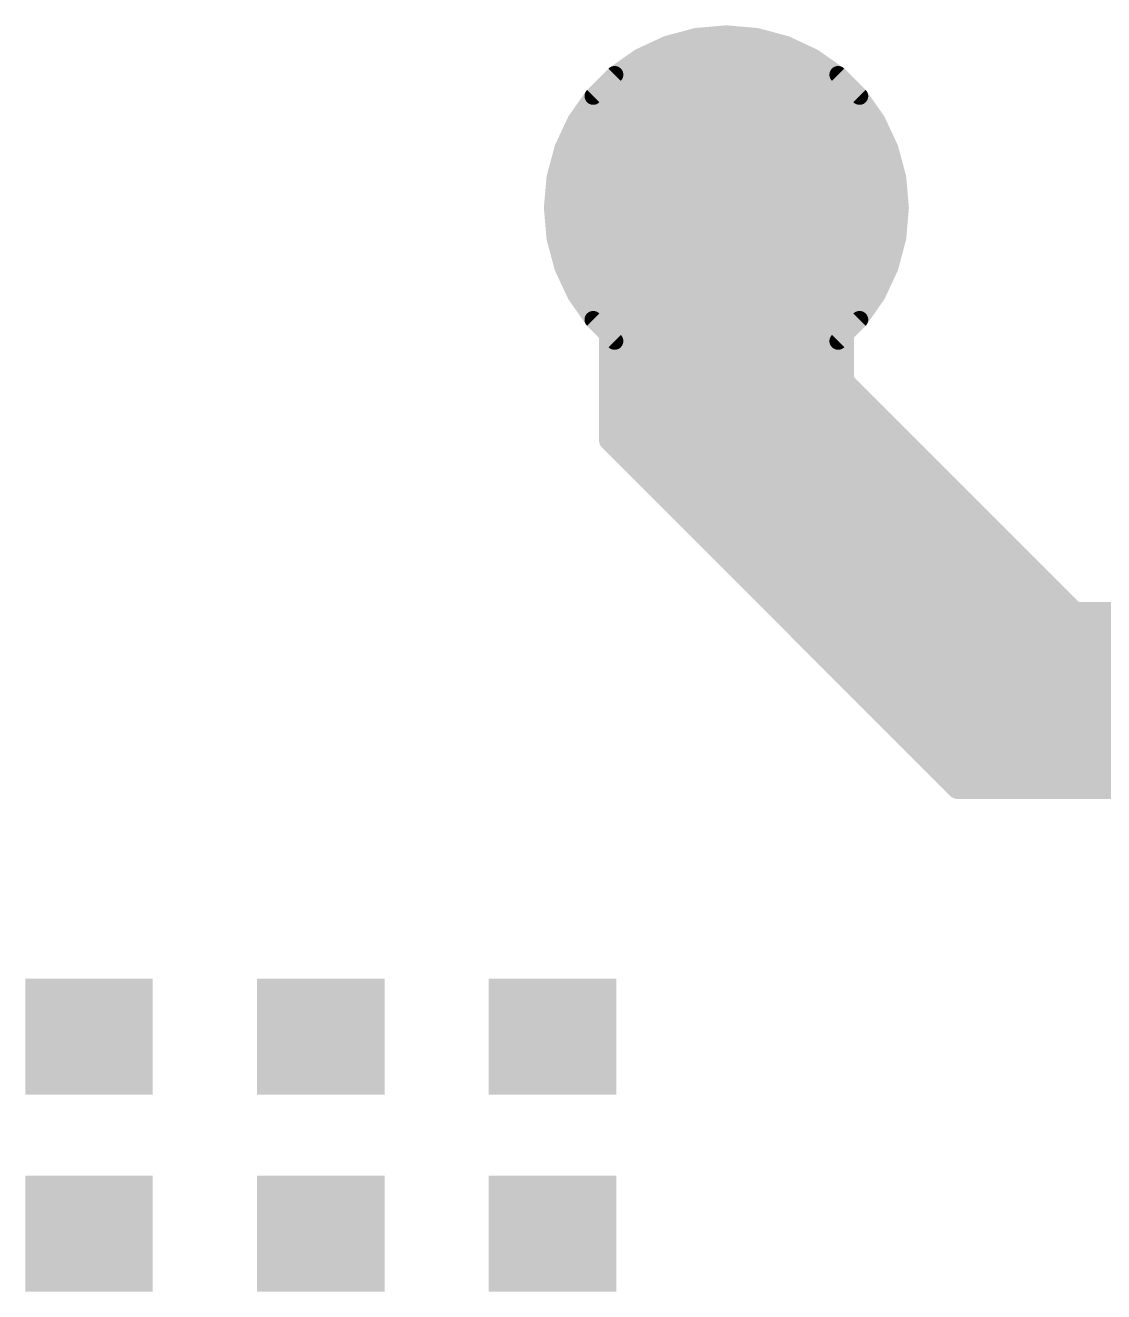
# Model space of a CAD drawing. Extents: x -25.1 to 38.2, y -27.2 to 27.2.
# Drawn here: x -25.05 to -15.74, y 7.15 to 18.08 of the extents above; entities that cross this region are included whole.
import ezdxf

# ---------------------------------------------------------------- set-up
doc = ezdxf.new("R2010")
doc.units = 0
doc.layers.add('29', color=253, linetype='CONTINUOUS')
doc.layers.add('30', color=253, linetype='CONTINUOUS')

# ---------------------------------------------------------------- blocks, each defined once
blk = doc.blocks.new('RECT')
blk.add_solid([(-0.5, -0.5), (0.5, -0.5), (-0.5, 0.5), (0.5, 0.5)])

msp = doc.modelspace()

# ---------------------------------------------------------------- linework, layer by layer
at = {"layer": '29'}
for points, const_width in [([(-19.513, 17.9095), (-19.2605, 17.9772)], 0.15), ([(-19.2605, 17.9772), (-19, 18)], 0.15), ([(-19, 18), (-18.7395, 17.9772)], 0.15), ([(-18.7395, 17.9772), (-18.487, 17.9095)], 0.15), ([(-19.75, 17.799), (-19.513, 17.9095)], 0.15), ([(-19.6407, 17.85), (-18.3593, 17.85)], 0.15), ([(-18.487, 17.9095), (-18.25, 17.799)], 0.15), ([(-19.9642, 17.6491), (-19.75, 17.799)], 0.15), ([(-18.25, 17.799), (-18.0358, 17.6491)], 0.15), ([(-20.1491, 17.4642), (-19.9642, 17.6491)], 0.15), ([(-19.8914, 17.7), (-18.1086, 17.7)], 0.15), ([(-18.0358, 17.6491), (-17.8509, 17.4642)], 0.15), ([(-20.0632, 17.55), (-17.9368, 17.55)], 0.15), ([(-19, 17.5), (-19.1736, 17.4848)], 0.2), ([(-18.8264, 17.4848), (-19, 17.5)], 0.2), ([(-20.299, 17.25), (-20.1491, 17.4642)], 0.15), ([(-19.342, 17.4397), (-19.5, 17.366)], 0.2), ([(-19.4271, 17.4), (-18.5729, 17.4)], 0.2), ([(-19.1736, 17.4848), (-19.342, 17.4397)], 0.2), ([(-18.658, 17.4397), (-18.8264, 17.4848)], 0.2), ([(-18.5, 17.366), (-18.658, 17.4397)], 0.2), ([(-17.8509, 17.4642), (-17.701, 17.25)], 0.15), ([(-20.194, 17.4), (-17.806, 17.4)], 0.15), ([(-19.5, 17.366), (-19.6428, 17.266)], 0.2), ([(-18.3572, 17.266), (-18.5, 17.366)], 0.2), ([(-20.4095, 17.013), (-20.299, 17.25)], 0.15), ([(-20.299, 17.25), (-17.701, 17.25)], 0.15), ([(-19.6428, 17.266), (-19.766, 17.1428)], 0.2), ([(-19.7088, 17.2), (-18.2912, 17.2)], 0.2), ([(-18.234, 17.1428), (-18.3572, 17.266)], 0.2), ([(-17.701, 17.25), (-17.5905, 17.013)], 0.15), ([(-20.369, 17.1), (-17.631, 17.1)], 0.15), ([(-19.766, 17.1428), (-19.866, 17)], 0.2), ([(-18.134, 17), (-18.234, 17.1428)], 0.2), ([(-20.4772, 16.7605), (-20.4095, 17.013)], 0.15), ([(-19.866, 17), (-19.9397, 16.842)], 0.2), ([(-19.866, 17), (-18.134, 17)], 0.2), ([(-18.0603, 16.842), (-18.134, 17)], 0.2), ([(-17.5905, 17.013), (-17.5228, 16.7605)], 0.15), ([(-20.4264, 16.95), (-17.5736, 16.95)], 0.15), ([(-19.9397, 16.842), (-19.9848, 16.6736)], 0.2), ([(-18.0152, 16.6736), (-18.0603, 16.842)], 0.2), ([(-20.5, 16.5), (-20.4772, 16.7605)], 0.15), ([(-20.4666, 16.8), (-17.5334, 16.8)], 0.15), ([(-19.951, 16.8), (-18.049, 16.8)], 0.2), ([(-17.5228, 16.7605), (-17.5, 16.5)], 0.15), ([(-20.4869, 16.65), (-17.5131, 16.65)], 0.15), ([(-19.9848, 16.6736), (-20, 16.5)], 0.2), ([(-18, 16.5), (-18.0152, 16.6736)], 0.2), ([(-19.9913, 16.6), (-18.0087, 16.6)], 0.2), ([(-20.4772, 16.2395), (-20.5, 16.5)], 0.15), ([(-20.5, 16.5), (-17.5, 16.5)], 0.15), ([(-20, 16.5), (-20, 14.5)], 0.2), ([(-20, 16.4), (-18, 16.4)], 0.2), ([(-18, 15), (-18, 16.5)], 0.2), ([(-17.5, 16.5), (-17.5228, 16.2395)], 0.15), ([(-20.4869, 16.35), (-17.5131, 16.35)], 0.15), ([(-20.4095, 15.987), (-20.4772, 16.2395)], 0.15), ([(-20, 16.2), (-18, 16.2)], 0.2), ([(-17.5228, 16.2395), (-17.5905, 15.987)], 0.15), ([(-20.4666, 16.2), (-17.5334, 16.2)], 0.15), ([(-20.4264, 16.05), (-17.5736, 16.05)], 0.15), ([(-20.299, 15.75), (-20.4095, 15.987)], 0.15), ([(-20, 16), (-18, 16)], 0.2), ([(-17.5905, 15.987), (-17.701, 15.75)], 0.15), ([(-20.369, 15.9), (-17.631, 15.9)], 0.15), ([(-20, 15.8), (-18, 15.8)], 0.2), ([(-20.1491, 15.5358), (-20.299, 15.75)], 0.15), ([(-20.299, 15.75), (-17.701, 15.75)], 0.15), ([(-17.701, 15.75), (-17.8509, 15.5358)], 0.15), ([(-20.194, 15.6), (-17.806, 15.6)], 0.15), ([(-20, 15.6), (-18, 15.6)], 0.2), ([(-19.9642, 15.3509), (-20.1491, 15.5358)], 0.15), ([(-20.0632, 15.45), (-17.9368, 15.45)], 0.15), ([(-17.8509, 15.5358), (-18.0358, 15.3509)], 0.15), ([(-20, 15.4), (-18, 15.4)], 0.2), ([(-19.75, 15.201), (-19.9642, 15.3509)], 0.15), ([(-18.0358, 15.3509), (-18.25, 15.201)], 0.15), ([(-20, 15.2), (-18, 15.2)], 0.2), ([(-19.8914, 15.3), (-18.1086, 15.3)], 0.15), ([(-19.513, 15.0905), (-19.75, 15.201)], 0.15), ([(-19.6407, 15.15), (-18.3593, 15.15)], 0.15), ([(-18.25, 15.201), (-18.487, 15.0905)], 0.15), ([(-20, 15), (-18, 15)], 0.2), ([(-19.2605, 15.0228), (-19.513, 15.0905)], 0.15), ([(-19, 15), (-19.2605, 15.0228)], 0.15), ([(-18.7395, 15.0228), (-19, 15)], 0.15), ([(-18.487, 15.0905), (-18.7395, 15.0228)], 0.15), ([(-16, 13), (-18, 15)], 0.2), ([(-20, 14.8), (-17.8, 14.8)], 0.2), ([(-20, 14.6), (-17.6, 14.6)], 0.2), ([(-20, 14.5), (-17, 11.5)], 0.2), ([(-19.9, 14.4), (-17.4, 14.4)], 0.2), ([(-19.7, 14.2), (-17.2, 14.2)], 0.2), ([(-19.5, 14), (-17, 14)], 0.2), ([(-19.3, 13.8), (-16.8, 13.8)], 0.2), ([(-19.1, 13.6), (-16.6, 13.6)], 0.2), ([(-18.9, 13.4), (-16.4, 13.4)], 0.2), ([(-18.7, 13.2), (-16.2, 13.2)], 0.2), ([(-18.5, 13), (-16, 13)], 0.2), ([(-4, 13), (-16, 13)], 0.2), ([(-18.3, 12.8), (-4, 12.8)], 0.2), ([(-18.1, 12.6), (-4, 12.6)], 0.2), ([(-17.9, 12.4), (-4, 12.4)], 0.2), ([(-17.7, 12.2), (-4, 12.2)], 0.2), ([(-17.5, 12), (-4, 12)], 0.2), ([(-17.3, 11.8), (-4, 11.8)], 0.2), ([(-17.1, 11.6), (-4, 11.6)], 0.2), ([(-17, 11.5), (-4, 11.5)], 0.2)]:
    msp.add_lwpolyline(points, dxfattribs=dict(at, const_width=const_width))
for points, const_width in [([(-19.2637, 18.0146, 1), (-19.2572, 17.9399)], 0.075), ([(-19.2508, 17.941, 1), (-19.2702, 18.0134)], 0.075), ([(-18.9967, 18.0374, 1), (-19.0033, 17.9626)], 0.075), ([(-18.9967, 17.9626, 1), (-19.0033, 18.0374)], 0.075), ([(-18.7298, 18.0134, 1), (-18.7492, 17.941)], 0.075), ([(-18.7428, 17.9399, 1), (-18.7363, 18.0146)], 0.075), ([(-19.6407, 17.8875, 1), (-19.6407, 17.8125)], 0.075), ([(-19.5227, 17.9458, 1), (-19.5033, 17.8733)], 0.075), ([(-19.4972, 17.8756, 1), (-19.5289, 17.9435)], 0.075), ([(-18.4711, 17.9435, 1), (-18.5028, 17.8756)], 0.075), ([(-18.4967, 17.8733, 1), (-18.4773, 17.9458)], 0.075), ([(-18.3593, 17.8125, 1), (-18.3593, 17.8875)], 0.075), ([(-19.7658, 17.833, 1), (-19.7342, 17.7651)], 0.075), ([(-19.7285, 17.7683, 1), (-19.7715, 17.8298)], 0.075), ([(-18.2285, 17.8298, 1), (-18.2715, 17.7683)], 0.075), ([(-18.2658, 17.7651, 1), (-18.2342, 17.833)], 0.075), ([(-19.9857, 17.6798, 1), (-19.9427, 17.6183)], 0.075), ([(-19.9377, 17.6225, 1), (-19.9907, 17.6756)], 0.075), ([(-19.8914, 17.7375, 1), (-19.8914, 17.6625)], 0.075), ([(-18.1086, 17.6625, 1), (-18.1086, 17.7375)], 0.075), ([(-18.0093, 17.6756, 1), (-18.0623, 17.6225)], 0.075), ([(-18.0573, 17.6183, 1), (-18.0143, 17.6798)], 0.075), ([(-20.0632, 17.5875, 1), (-20.0632, 17.5125)], 0.075), ([(-18.9956, 17.5498, 1), (-19.0044, 17.4502)], 0.1), ([(-18.9956, 17.4502, 1), (-19.0044, 17.5498)], 0.1), ([(-17.9368, 17.5125, 1), (-17.9368, 17.5875)], 0.075), ([(-20.1756, 17.4907, 1), (-20.1225, 17.4377)], 0.075), ([(-20.1183, 17.4427, 1), (-20.1798, 17.4857)], 0.075), ([(-19.4271, 17.45, 1), (-19.4271, 17.35)], 0.1), ([(-19.355, 17.488, 1), (-19.3291, 17.3914)], 0.1), ([(-19.3209, 17.3944, 1), (-19.3631, 17.485)], 0.1), ([(-19.178, 17.5346, 1), (-19.1693, 17.435)], 0.1), ([(-19.1607, 17.4365, 1), (-19.1866, 17.5331)], 0.1), ([(-18.8134, 17.5331, 1), (-18.8393, 17.4365)], 0.1), ([(-18.8307, 17.435, 1), (-18.822, 17.5346)], 0.1), ([(-18.6369, 17.485, 1), (-18.6791, 17.3944)], 0.1), ([(-18.6709, 17.3914, 1), (-18.645, 17.488)], 0.1), ([(-18.5729, 17.35, 1), (-18.5729, 17.45)], 0.1), ([(-17.8202, 17.4857, 1), (-17.8817, 17.4427)], 0.075), ([(-17.8775, 17.4377, 1), (-17.8244, 17.4907)], 0.075), ([(-20.194, 17.4375, 1), (-20.194, 17.3625)], 0.075), ([(-19.5211, 17.4113, 1), (-19.4789, 17.3207)], 0.1), ([(-19.4713, 17.3251, 1), (-19.5287, 17.407)], 0.1), ([(-18.4713, 17.407, 1), (-18.5287, 17.3251)], 0.1), ([(-18.5211, 17.3207, 1), (-18.4789, 17.4113)], 0.1), ([(-17.806, 17.3625, 1), (-17.806, 17.4375)], 0.075), ([(-20.3298, 17.2715, 1), (-20.2683, 17.2285)], 0.075), ([(-20.299, 17.2875, 1), (-20.299, 17.2125)], 0.075), ([(-20.2651, 17.2342, 1), (-20.333, 17.2658)], 0.075), ([(-19.7088, 17.25, 1), (-19.7088, 17.15)], 0.1), ([(-19.6715, 17.307, 1), (-19.6141, 17.2251)], 0.1), ([(-19.6074, 17.2307, 1), (-19.6781, 17.3014)], 0.1), ([(-18.3219, 17.3014, 1), (-18.3926, 17.2307)], 0.1), ([(-18.3859, 17.2251, 1), (-18.3285, 17.307)], 0.1), ([(-18.2912, 17.15, 1), (-18.2912, 17.25)], 0.1), ([(-17.667, 17.2658, 1), (-17.7349, 17.2342)], 0.075), ([(-17.7317, 17.2285, 1), (-17.6702, 17.2715)], 0.075), ([(-17.701, 17.2125, 1), (-17.701, 17.2875)], 0.075), ([(-20.369, 17.1375, 1), (-20.369, 17.0625)], 0.075), ([(-19.8014, 17.1781, 1), (-19.7307, 17.1074)], 0.1), ([(-19.7251, 17.1141, 1), (-19.807, 17.1715)], 0.1), ([(-18.193, 17.1715, 1), (-18.2749, 17.1141)], 0.1), ([(-18.2693, 17.1074, 1), (-18.1986, 17.1781)], 0.1), ([(-17.631, 17.0625, 1), (-17.631, 17.1375)], 0.075), ([(-20.4435, 17.0289, 1), (-20.3756, 16.9972)], 0.075), ([(-20.3733, 17.0033, 1), (-20.4458, 17.0227)], 0.075), ([(-19.907, 17.0287, 1), (-19.8251, 16.9713)], 0.1), ([(-19.866, 17.05, 1), (-19.866, 16.95)], 0.1), ([(-19.8207, 16.9789, 1), (-19.9113, 17.0211)], 0.1), ([(-18.0887, 17.0211, 1), (-18.1793, 16.9789)], 0.1), ([(-18.1749, 16.9713, 1), (-18.093, 17.0287)], 0.1), ([(-18.134, 16.95, 1), (-18.134, 17.05)], 0.1), ([(-17.5542, 17.0227, 1), (-17.6267, 17.0033)], 0.075), ([(-17.6244, 16.9972, 1), (-17.5565, 17.0289)], 0.075), ([(-20.4264, 16.9875, 1), (-20.4264, 16.9125)], 0.075), ([(-19.8914, 16.8291, 1), (-19.988, 16.855)], 0.1), ([(-18.012, 16.855, 1), (-18.1086, 16.8291)], 0.1), ([(-17.5736, 16.9125, 1), (-17.5736, 16.9875)], 0.075), ([(-20.4399, 16.7572, 1), (-20.5146, 16.7637)], 0.075), ([(-20.4666, 16.8375, 1), (-20.4666, 16.7625)], 0.075), ([(-19.951, 16.85, 1), (-19.951, 16.75)], 0.1), ([(-19.985, 16.8631, 1), (-19.8944, 16.8209)], 0.1), ([(-18.1056, 16.8209, 1), (-18.015, 16.8631)], 0.1), ([(-18.049, 16.75, 1), (-18.049, 16.85)], 0.1), ([(-17.4854, 16.7637, 1), (-17.5601, 16.7572)], 0.075), ([(-17.5334, 16.7625, 1), (-17.5334, 16.8375)], 0.075), ([(-20.4869, 16.6875, 1), (-20.4869, 16.6125)], 0.075), ([(-20.5134, 16.7702, 1), (-20.441, 16.7508)], 0.075), ([(-20.0331, 16.6866, 1), (-19.9365, 16.6607)], 0.1), ([(-19.935, 16.6693, 1), (-20.0346, 16.678)], 0.1), ([(-17.9654, 16.678, 1), (-18.065, 16.6693)], 0.1), ([(-18.0635, 16.6607, 1), (-17.9669, 16.6866)], 0.1), ([(-17.559, 16.7508, 1), (-17.4866, 16.7702)], 0.075), ([(-17.5131, 16.6125, 1), (-17.5131, 16.6875)], 0.075), ([(-19.9913, 16.65, 1), (-19.9913, 16.55)], 0.1), ([(-18.0087, 16.55, 1), (-18.0087, 16.65)], 0.1), ([(-20.4626, 16.5033, 1), (-20.5374, 16.4967)], 0.075), ([(-20.5, 16.5375, 1), (-20.5, 16.4625)], 0.075), ([(-20.5374, 16.5033, 1), (-20.4626, 16.4967)], 0.075), ([(-19.95, 16.5, 1), (-20.05, 16.5)], 0.1), ([(-20.0498, 16.5044, 1), (-19.9502, 16.4956)], 0.1), ([(-20, 16.45, 1), (-20, 16.35)], 0.1), ([(-17.95, 16.5, 1), (-18.05, 16.5)], 0.1), ([(-18.0498, 16.4956, 1), (-17.9502, 16.5044)], 0.1), ([(-18, 16.35, 1), (-18, 16.45)], 0.1), ([(-17.4626, 16.4967, 1), (-17.5374, 16.5033)], 0.075), ([(-17.5374, 16.4967, 1), (-17.4626, 16.5033)], 0.075), ([(-17.5, 16.4625, 1), (-17.5, 16.5375)], 0.075), ([(-20.4869, 16.3875, 1), (-20.4869, 16.3125)], 0.075), ([(-17.5131, 16.3125, 1), (-17.5131, 16.3875)], 0.075), ([(-20.441, 16.2492, 1), (-20.5134, 16.2298)], 0.075), ([(-20.5146, 16.2363, 1), (-20.4399, 16.2428)], 0.075), ([(-20, 16.25, 1), (-20, 16.15)], 0.1), ([(-18, 16.15, 1), (-18, 16.25)], 0.1), ([(-17.5601, 16.2428, 1), (-17.4854, 16.2363)], 0.075), ([(-17.4866, 16.2298, 1), (-17.559, 16.2492)], 0.075), ([(-20.4666, 16.2375, 1), (-20.4666, 16.1625)], 0.075), ([(-17.5334, 16.1625, 1), (-17.5334, 16.2375)], 0.075), ([(-20.4264, 16.0875, 1), (-20.4264, 16.0125)], 0.075), ([(-20.3756, 16.0028, 1), (-20.4435, 15.9711)], 0.075), ([(-20, 16.05, 1), (-20, 15.95)], 0.1), ([(-18, 15.95, 1), (-18, 16.05)], 0.1), ([(-17.5565, 15.9711, 1), (-17.6244, 16.0028)], 0.075), ([(-17.5736, 16.0125, 1), (-17.5736, 16.0875)], 0.075), ([(-20.4458, 15.9773, 1), (-20.3733, 15.9967)], 0.075), ([(-20.369, 15.9375, 1), (-20.369, 15.8625)], 0.075), ([(-17.631, 15.8625, 1), (-17.631, 15.9375)], 0.075), ([(-17.6267, 15.9967, 1), (-17.5542, 15.9773)], 0.075), ([(-20, 15.85, 1), (-20, 15.75)], 0.1), ([(-18, 15.75, 1), (-18, 15.85)], 0.1), ([(-20.2683, 15.7715, 1), (-20.3298, 15.7285)], 0.075), ([(-20.299, 15.7875, 1), (-20.299, 15.7125)], 0.075), ([(-20.333, 15.7342, 1), (-20.2651, 15.7658)], 0.075), ([(-17.7349, 15.7658, 1), (-17.667, 15.7342)], 0.075), ([(-17.6702, 15.7285, 1), (-17.7317, 15.7715)], 0.075), ([(-17.701, 15.7125, 1), (-17.701, 15.7875)], 0.075), ([(-20.194, 15.6375, 1), (-20.194, 15.5625)], 0.075), ([(-20, 15.65, 1), (-20, 15.55)], 0.1), ([(-18, 15.55, 1), (-18, 15.65)], 0.1), ([(-17.806, 15.5625, 1), (-17.806, 15.6375)], 0.075), ([(-20.1225, 15.5623, 1), (-20.1756, 15.5093)], 0.075), ([(-20.1798, 15.5143, 1), (-20.1183, 15.5573)], 0.075), ([(-20.0632, 15.4875, 1), (-20.0632, 15.4125)], 0.075), ([(-17.9368, 15.4125, 1), (-17.9368, 15.4875)], 0.075), ([(-17.8817, 15.5573, 1), (-17.8202, 15.5143)], 0.075), ([(-17.8244, 15.5093, 1), (-17.8775, 15.5623)], 0.075), ([(-20, 15.45, 1), (-20, 15.35)], 0.1), ([(-19.9427, 15.3817, 1), (-19.9857, 15.3202)], 0.075), ([(-19.9907, 15.3244, 1), (-19.9377, 15.3775)], 0.075), ([(-18.0623, 15.3775, 1), (-18.0093, 15.3244)], 0.075), ([(-18.0143, 15.3202, 1), (-18.0573, 15.3817)], 0.075), ([(-18, 15.35, 1), (-18, 15.45)], 0.1), ([(-20, 15.25, 1), (-20, 15.15)], 0.1), ([(-19.8914, 15.3375, 1), (-19.8914, 15.2625)], 0.075), ([(-18.1086, 15.2625, 1), (-18.1086, 15.3375)], 0.075), ([(-18, 15.15, 1), (-18, 15.25)], 0.1), ([(-19.7342, 15.2349, 1), (-19.7658, 15.167)], 0.075), ([(-19.7715, 15.1702, 1), (-19.7285, 15.2317)], 0.075), ([(-19.6407, 15.1875, 1), (-19.6407, 15.1125)], 0.075), ([(-18.3593, 15.1125, 1), (-18.3593, 15.1875)], 0.075), ([(-18.2715, 15.2317, 1), (-18.2285, 15.1702)], 0.075), ([(-18.2342, 15.167, 1), (-18.2658, 15.2349)], 0.075), ([(-20, 15.05, 1), (-20, 14.95)], 0.1), ([(-19.5033, 15.1267, 1), (-19.5227, 15.0542)], 0.075), ([(-19.5289, 15.0565, 1), (-19.4972, 15.1244)], 0.075), ([(-19.2572, 15.0601, 1), (-19.2637, 14.9854)], 0.075), ([(-19.2702, 14.9866, 1), (-19.2508, 15.059)], 0.075), ([(-18.7492, 15.059, 1), (-18.7298, 14.9866)], 0.075), ([(-18.7363, 14.9854, 1), (-18.7428, 15.0601)], 0.075), ([(-18.5028, 15.1244, 1), (-18.4711, 15.0565)], 0.075), ([(-18.4773, 15.0542, 1), (-18.4967, 15.1267)], 0.075), ([(-17.9646, 15.0354, 1), (-18.0354, 14.9646)], 0.1), ([(-18, 14.95, 1), (-18, 15.05)], 0.1), ([(-19.0033, 15.0374, 1), (-18.9967, 14.9626)], 0.075), ([(-19.0033, 14.9626, 1), (-18.9967, 15.0374)], 0.075), ([(-18.05, 15, 1), (-17.95, 15)], 0.1), ([(-20, 14.85, 1), (-20, 14.75)], 0.1), ([(-17.8, 14.75, 1), (-17.8, 14.85)], 0.1), ([(-20, 14.65, 1), (-20, 14.55)], 0.1), ([(-17.6, 14.55, 1), (-17.6, 14.65)], 0.1), ([(-19.9646, 14.5354, 1), (-20.0354, 14.4646)], 0.1), ([(-20.05, 14.5, 1), (-19.95, 14.5)], 0.1), ([(-19.9, 14.45, 1), (-19.9, 14.35)], 0.1), ([(-17.4, 14.35, 1), (-17.4, 14.45)], 0.1), ([(-19.7, 14.25, 1), (-19.7, 14.15)], 0.1), ([(-17.2, 14.15, 1), (-17.2, 14.25)], 0.1), ([(-19.5, 14.05, 1), (-19.5, 13.95)], 0.1), ([(-17, 13.95, 1), (-17, 14.05)], 0.1), ([(-19.3, 13.85, 1), (-19.3, 13.75)], 0.1), ([(-16.8, 13.75, 1), (-16.8, 13.85)], 0.1), ([(-19.1, 13.65, 1), (-19.1, 13.55)], 0.1), ([(-16.6, 13.55, 1), (-16.6, 13.65)], 0.1), ([(-18.9, 13.45, 1), (-18.9, 13.35)], 0.1), ([(-16.4, 13.35, 1), (-16.4, 13.45)], 0.1), ([(-18.7, 13.25, 1), (-18.7, 13.15)], 0.1), ([(-16.2, 13.15, 1), (-16.2, 13.25)], 0.1), ([(-18.5, 13.05, 1), (-18.5, 12.95)], 0.1), ([(-16, 13.05, 1), (-16, 12.95)], 0.1), ([(-16.0354, 12.9646, 1), (-15.9646, 13.0354)], 0.1), ([(-16, 12.95, 1), (-16, 13.05)], 0.1), ([(-18.3, 12.85, 1), (-18.3, 12.75)], 0.1), ([(-18.1, 12.65, 1), (-18.1, 12.55)], 0.1), ([(-17.9, 12.45, 1), (-17.9, 12.35)], 0.1), ([(-17.7, 12.25, 1), (-17.7, 12.15)], 0.1), ([(-17.5, 12.05, 1), (-17.5, 11.95)], 0.1), ([(-17.3, 11.85, 1), (-17.3, 11.75)], 0.1), ([(-17.1, 11.65, 1), (-17.1, 11.55)], 0.1), ([(-17, 11.55, 1), (-17, 11.45)], 0.1), ([(-17.0354, 11.4646, 1), (-16.9646, 11.5354)], 0.1)]:
    msp.add_lwpolyline(points, format="xyb", dxfattribs=dict(at, const_width=const_width))
at = {"layer": '30', "const_width": 0.15}
for points in [[(-19.2605, 17.9772), (-19.513, 17.9095)], [(-19, 18), (-19.2605, 17.9772)], [(-18.7395, 17.9772), (-19, 18)], [(-18.487, 17.9095), (-18.7395, 17.9772)], [(-19.513, 17.9095), (-19.75, 17.799)], [(-19.6407, 17.85), (-18.3593, 17.85)], [(-18.25, 17.799), (-18.487, 17.9095)], [(-19.75, 17.799), (-19.9642, 17.6491)], [(-18.0358, 17.6491), (-18.25, 17.799)], [(-19.9642, 17.6491), (-20.1491, 17.4642)], [(-19.8914, 17.7), (-18.1086, 17.7)], [(-17.8509, 17.4642), (-18.0358, 17.6491)], [(-20.0632, 17.55), (-17.9368, 17.55)], [(-20.1491, 17.4642), (-20.299, 17.25)], [(-17.701, 17.25), (-17.8509, 17.4642)], [(-20.194, 17.4), (-17.806, 17.4)], [(-20.299, 17.25), (-20.4095, 17.013)], [(-20.299, 17.25), (-17.701, 17.25)], [(-17.5905, 17.013), (-17.701, 17.25)], [(-20.369, 17.1), (-17.631, 17.1)], [(-20.4095, 17.013), (-20.4772, 16.7605)], [(-17.5228, 16.7605), (-17.5905, 17.013)], [(-20.4264, 16.95), (-17.5736, 16.95)], [(-20.4772, 16.7605), (-20.5, 16.5)], [(-20.4666, 16.8), (-17.5334, 16.8)], [(-17.5, 16.5), (-17.5228, 16.7605)], [(-20.4869, 16.65), (-17.5131, 16.65)], [(-20.5, 16.5), (-20.4772, 16.2395)], [(-20.5, 16.5), (-17.5, 16.5)], [(-17.5228, 16.2395), (-17.5, 16.5)], [(-20.4869, 16.35), (-17.5131, 16.35)], [(-20.4772, 16.2395), (-20.4095, 15.987)], [(-17.5905, 15.987), (-17.5228, 16.2395)], [(-20.4666, 16.2), (-17.5334, 16.2)], [(-20.4264, 16.05), (-17.5736, 16.05)], [(-20.4095, 15.987), (-20.299, 15.75)], [(-17.701, 15.75), (-17.5905, 15.987)], [(-20.369, 15.9), (-17.631, 15.9)], [(-20.299, 15.75), (-20.1491, 15.5358)], [(-20.299, 15.75), (-17.701, 15.75)], [(-17.8509, 15.5358), (-17.701, 15.75)], [(-20.194, 15.6), (-17.806, 15.6)], [(-20.1491, 15.5358), (-19.9642, 15.3509)], [(-20.0632, 15.45), (-17.9368, 15.45)], [(-18.0358, 15.3509), (-17.8509, 15.5358)], [(-19.9642, 15.3509), (-19.75, 15.201)], [(-18.25, 15.201), (-18.0358, 15.3509)], [(-19.8914, 15.3), (-18.1086, 15.3)], [(-19.75, 15.201), (-19.513, 15.0905)], [(-19.6407, 15.15), (-18.3593, 15.15)], [(-18.487, 15.0905), (-18.25, 15.201)], [(-19.513, 15.0905), (-19.2605, 15.0228)], [(-19.2605, 15.0228), (-19, 15)], [(-19, 15), (-18.7395, 15.0228)], [(-18.7395, 15.0228), (-18.487, 15.0905)]]:
    msp.add_lwpolyline(points, dxfattribs=at)
at = {"layer": '30', "const_width": 0.075}
for points in [[(-19.2637, 18.0146, 1), (-19.2572, 17.9399)], [(-19.2508, 17.941, 1), (-19.2702, 18.0134)], [(-18.9967, 18.0374, 1), (-19.0033, 17.9626)], [(-18.9967, 17.9626, 1), (-19.0033, 18.0374)], [(-18.7298, 18.0134, 1), (-18.7492, 17.941)], [(-18.7428, 17.9399, 1), (-18.7363, 18.0146)], [(-19.6407, 17.8875, 1), (-19.6407, 17.8125)], [(-19.5227, 17.9458, 1), (-19.5033, 17.8733)], [(-19.4972, 17.8756, 1), (-19.5289, 17.9435)], [(-18.4711, 17.9435, 1), (-18.5028, 17.8756)], [(-18.4967, 17.8733, 1), (-18.4773, 17.9458)], [(-18.3593, 17.8125, 1), (-18.3593, 17.8875)], [(-19.7658, 17.833, 1), (-19.7342, 17.7651)], [(-19.7285, 17.7683, 1), (-19.7715, 17.8298)], [(-18.2285, 17.8298, 1), (-18.2715, 17.7683)], [(-18.2658, 17.7651, 1), (-18.2342, 17.833)], [(-19.9857, 17.6798, 1), (-19.9427, 17.6183)], [(-19.9377, 17.6225, 1), (-19.9907, 17.6756)], [(-19.8914, 17.7375, 1), (-19.8914, 17.6625)], [(-18.1086, 17.6625, 1), (-18.1086, 17.7375)], [(-18.0093, 17.6756, 1), (-18.0623, 17.6225)], [(-18.0573, 17.6183, 1), (-18.0143, 17.6798)], [(-20.0632, 17.5875, 1), (-20.0632, 17.5125)], [(-17.9368, 17.5125, 1), (-17.9368, 17.5875)], [(-20.1756, 17.4907, 1), (-20.1225, 17.4377)], [(-20.1183, 17.4427, 1), (-20.1798, 17.4857)], [(-17.8202, 17.4857, 1), (-17.8817, 17.4427)], [(-17.8775, 17.4377, 1), (-17.8244, 17.4907)], [(-20.194, 17.4375, 1), (-20.194, 17.3625)], [(-17.806, 17.3625, 1), (-17.806, 17.4375)], [(-20.3298, 17.2715, 1), (-20.2683, 17.2285)], [(-20.299, 17.2875, 1), (-20.299, 17.2125)], [(-20.2651, 17.2342, 1), (-20.333, 17.2658)], [(-17.667, 17.2658, 1), (-17.7349, 17.2342)], [(-17.7317, 17.2285, 1), (-17.6702, 17.2715)], [(-17.701, 17.2125, 1), (-17.701, 17.2875)], [(-20.369, 17.1375, 1), (-20.369, 17.0625)], [(-17.631, 17.0625, 1), (-17.631, 17.1375)], [(-20.4435, 17.0289, 1), (-20.3756, 16.9972)], [(-20.3733, 17.0033, 1), (-20.4458, 17.0227)], [(-17.5542, 17.0227, 1), (-17.6267, 17.0033)], [(-17.6244, 16.9972, 1), (-17.5565, 17.0289)], [(-20.4264, 16.9875, 1), (-20.4264, 16.9125)], [(-17.5736, 16.9125, 1), (-17.5736, 16.9875)], [(-20.4399, 16.7572, 1), (-20.5146, 16.7637)], [(-20.4666, 16.8375, 1), (-20.4666, 16.7625)], [(-17.4854, 16.7637, 1), (-17.5601, 16.7572)], [(-17.5334, 16.7625, 1), (-17.5334, 16.8375)], [(-20.4869, 16.6875, 1), (-20.4869, 16.6125)], [(-20.5134, 16.7702, 1), (-20.441, 16.7508)], [(-17.559, 16.7508, 1), (-17.4866, 16.7702)], [(-17.5131, 16.6125, 1), (-17.5131, 16.6875)], [(-20.4626, 16.5033, 1), (-20.5374, 16.4967)], [(-20.5, 16.5375, 1), (-20.5, 16.4625)], [(-20.5374, 16.5033, 1), (-20.4626, 16.4967)], [(-17.4626, 16.4967, 1), (-17.5374, 16.5033)], [(-17.5374, 16.4967, 1), (-17.4626, 16.5033)], [(-17.5, 16.4625, 1), (-17.5, 16.5375)], [(-20.4869, 16.3875, 1), (-20.4869, 16.3125)], [(-17.5131, 16.3125, 1), (-17.5131, 16.3875)], [(-20.441, 16.2492, 1), (-20.5134, 16.2298)], [(-20.5146, 16.2363, 1), (-20.4399, 16.2428)], [(-17.5601, 16.2428, 1), (-17.4854, 16.2363)], [(-17.4866, 16.2298, 1), (-17.559, 16.2492)], [(-20.4666, 16.2375, 1), (-20.4666, 16.1625)], [(-17.5334, 16.1625, 1), (-17.5334, 16.2375)], [(-20.4264, 16.0875, 1), (-20.4264, 16.0125)], [(-20.3756, 16.0028, 1), (-20.4435, 15.9711)], [(-17.5565, 15.9711, 1), (-17.6244, 16.0028)], [(-17.5736, 16.0125, 1), (-17.5736, 16.0875)], [(-20.4458, 15.9773, 1), (-20.3733, 15.9967)], [(-20.369, 15.9375, 1), (-20.369, 15.8625)], [(-17.631, 15.8625, 1), (-17.631, 15.9375)], [(-17.6267, 15.9967, 1), (-17.5542, 15.9773)], [(-20.2683, 15.7715, 1), (-20.3298, 15.7285)], [(-20.299, 15.7875, 1), (-20.299, 15.7125)], [(-20.333, 15.7342, 1), (-20.2651, 15.7658)], [(-17.7349, 15.7658, 1), (-17.667, 15.7342)], [(-17.6702, 15.7285, 1), (-17.7317, 15.7715)], [(-17.701, 15.7125, 1), (-17.701, 15.7875)], [(-20.194, 15.6375, 1), (-20.194, 15.5625)], [(-17.806, 15.5625, 1), (-17.806, 15.6375)], [(-20.1225, 15.5623, 1), (-20.1756, 15.5093)], [(-20.1798, 15.5143, 1), (-20.1183, 15.5573)], [(-20.0632, 15.4875, 1), (-20.0632, 15.4125)], [(-17.9368, 15.4125, 1), (-17.9368, 15.4875)], [(-17.8817, 15.5573, 1), (-17.8202, 15.5143)], [(-17.8244, 15.5093, 1), (-17.8775, 15.5623)], [(-19.9427, 15.3817, 1), (-19.9857, 15.3202)], [(-19.9907, 15.3244, 1), (-19.9377, 15.3775)], [(-18.0623, 15.3775, 1), (-18.0093, 15.3244)], [(-18.0143, 15.3202, 1), (-18.0573, 15.3817)], [(-19.8914, 15.3375, 1), (-19.8914, 15.2625)], [(-18.1086, 15.2625, 1), (-18.1086, 15.3375)], [(-19.7342, 15.2349, 1), (-19.7658, 15.167)], [(-19.7715, 15.1702, 1), (-19.7285, 15.2317)], [(-19.6407, 15.1875, 1), (-19.6407, 15.1125)], [(-18.3593, 15.1125, 1), (-18.3593, 15.1875)], [(-18.2715, 15.2317, 1), (-18.2285, 15.1702)], [(-18.2342, 15.167, 1), (-18.2658, 15.2349)], [(-19.5033, 15.1267, 1), (-19.5227, 15.0542)], [(-19.5289, 15.0565, 1), (-19.4972, 15.1244)], [(-19.2572, 15.0601, 1), (-19.2637, 14.9854)], [(-19.2702, 14.9866, 1), (-19.2508, 15.059)], [(-18.7492, 15.059, 1), (-18.7298, 14.9866)], [(-18.7363, 14.9854, 1), (-18.7428, 15.0601)], [(-18.5028, 15.1244, 1), (-18.4711, 15.0565)], [(-18.4773, 15.0542, 1), (-18.4967, 15.1267)], [(-19.0033, 15.0374, 1), (-18.9967, 14.9626)], [(-19.0033, 14.9626, 1), (-18.9967, 15.0374)]]:
    msp.add_lwpolyline(points, format="xyb", dxfattribs=at)

# ---------------------------------------------------------------- block references
at = {"layer": '29', "xscale": 0.6, "rotation": 90}
for p in [(-24.5, 9.4), (-22.5, 9.4), (-20.5, 9.4), (-24.5, 7.6), (-22.5, 7.6), (-20.5, 7.6)]:
    msp.add_blockref('RECT', p, dxfattribs=at)
at = {"layer": '30', "yscale": 1.1, "rotation": 90}
for p in [(-24.5, 9.35), (-22.5, 9.35), (-20.5, 9.35), (-24.5, 7.65), (-22.5, 7.65), (-20.5, 7.65)]:
    msp.add_blockref('RECT', p, dxfattribs=at)

doc.saveas('drawing.dxf')
